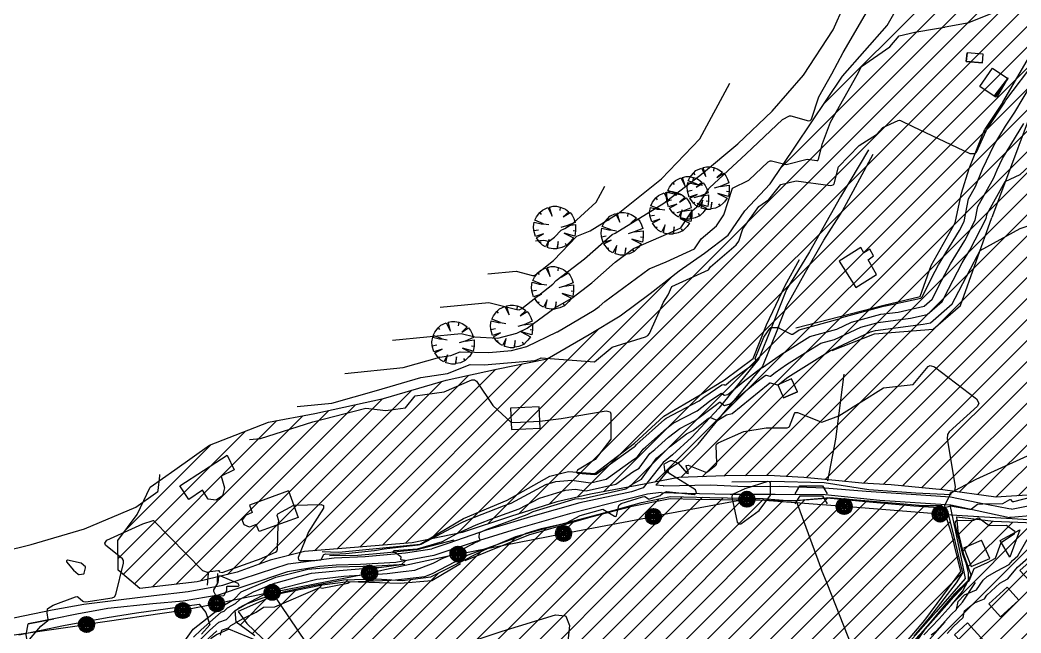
# Model space of a CAD drawing. Extents: x 13365 to 36625, y 86498 to 171760.
# Drawn here: x 15453.5 to 15876.2, y 88304.4 to 88563.1 of the extents above; entities that cross this region are included whole.
import ezdxf

# ---------------------------------------------------------------- set-up
doc = ezdxf.new("R2010")
doc.units = 0
doc.header["$LTSCALE"] = 5
doc.header["$MEASUREMENT"] = 0
for name, pattern in [('A_CONTINUOUS_LINE', [0]), ('CROSSED_LINE', [0]), ('EASEMENT_2', [5.5, 2, -1.5, 2]), ('KERB', [16, 5, -6, 5]), ('STREAM', [0])]:
    doc.linetypes.add(name, pattern=pattern)
doc.layers.get('0').update_dxf_attribs({"linetype": 'A_CONTINUOUS_LINE'})
for name, color, linetype in [('Agricultural', 40, 'Continuous'), ('BOUNDARY', 7, 'A_CONTINUOUS_LINE'), ('CONTOUR', 255, 'Continuous'), ('DRAINAGE', 162, 'A_CONTINUOUS_LINE'), ('EXISTING BUILDING', 21, 'A_CONTINUOUS_LINE'), ('EXISTING ROAD', 25, 'A_CONTINUOUS_LINE'), ('FENCE & GATE', 7, 'FENCELINE2'), ('Heritage', 101, 'Continuous'), ('Institutional', 151, 'Continuous'), ('RELIEF', 255, 'A_CONTINUOUS_LINE'), ('Residential', 51, 'Continuous'), ('STREAM & RIVER FRONT', 161, 'A_CONTINUOUS_LINE'), ('TELECOM', 94, 'A_CONTINUOUS_LINE'), ('TREES & VEGETN', 72, 'A_CONTINUOUS_LINE')]:
    doc.layers.add(name, color=color, linetype=linetype)
doc.linetypes.add('FENCELINE2', pattern='A,0.25,-0.1,[132,ltypeshp.shx,S=0.1,R=0,X=-0.1,Y=0],-0.1,1', length=1.45)

# ---------------------------------------------------------------- blocks, each defined once
blk = doc.blocks.new('S038')
at = {"color": 0}
for p, q in [((-0.5, 0), (0, 0.5)), ((-0.5, 0), (-0.48, 0.13)), ((-0.48, -0.13), (-0.5, 0)), ((0, -0.5), (-0.5, 0)), ((-0.5, 0), (0.5, 0)), ((-0.48, -0.13), (0.13, 0.48)), ((-0.48, 0.13), (-0.43, 0.25)), ((0.13, -0.48), (-0.48, 0.13)), ((-0.48, 0.13), (0.48, 0.13)), ((0.25, 0.43), (-0.43, -0.25)), ((-0.43, 0.25), (-0.35, 0.35)), ((0.43, 0.25), (-0.43, 0.25)), ((-0.43, 0.25), (0.25, -0.43)), ((-0.35, 0.35), (-0.25, 0.43)), ((-0.35, -0.35), (0.35, 0.35)), ((0.35, -0.35), (-0.35, 0.35)), ((-0.35, 0.35), (0.35, 0.35)), ((-0.35, -0.35), (-0.35, 0.35)), ((-0.25, 0.43), (-0.13, 0.48)), ((0.43, -0.25), (-0.25, 0.43)), ((-0.25, 0.43), (-0.25, -0.43)), ((-0.25, -0.43), (0.43, 0.25)), ((-0.13, 0.48), (0, 0.5)), ((-0.13, -0.48), (-0.13, 0.48)), ((-0.13, 0.48), (0.48, -0.13)), ((0.48, 0.13), (-0.13, -0.48)), ((0, 0.5), (0.13, 0.48)), ((0.5, 0), (0, 0.5)), ((0, 0.5), (0, -0.5)), ((0, -0.5), (0.5, 0)), ((0.13, 0.48), (0.25, 0.43)), ((0.13, 0.48), (0.13, -0.48)), ((0.25, 0.43), (0.35, 0.35)), ((0.25, -0.43), (0.25, 0.43)), ((0.35, 0.35), (0.43, 0.25)), ((0.35, 0.35), (0.35, -0.35)), ((0.43, 0.25), (0.48, 0.13)), ((0.48, 0.13), (0.5, 0)), ((0.5, 0), (0.48, -0.13)), ((-0.43, -0.25), (-0.48, -0.13)), ((0.48, -0.13), (-0.48, -0.13)), ((-0.35, -0.35), (-0.43, -0.25)), ((-0.43, -0.25), (0.43, -0.25)), ((-0.25, -0.43), (-0.35, -0.35)), ((0.35, -0.35), (-0.35, -0.35)), ((-0.13, -0.48), (-0.25, -0.43)), ((0, -0.5), (-0.13, -0.48)), ((0.13, -0.48), (0, -0.5)), ((0.25, -0.43), (0.13, -0.48)), ((0.35, -0.35), (0.25, -0.43)), ((0.43, -0.25), (0.35, -0.35)), ((0.48, -0.13), (0.43, -0.25))]:
    blk.add_line(p, q, dxfattribs=at)
blk = doc.blocks.new('001')
at = {"color": 0}
for p, q in [((-0.5, -0.25), (-0.35, 0)), ((-0.35, 0), (0.35, 0)), ((0.35, 0), (0.5, -0.25))]:
    blk.add_line(p, q, dxfattribs=at)
blk = doc.blocks.new('S076')
at = {"color": 0}
for p, q in [((-0.21, 0.45), (-0.12, 0.48)), ((-0.12, 0.48), (-0.04, 0.28)), ((-0.04, 0.28), (-0.07, 0.49)), ((-0.07, 0.49), (0.08, 0.49)), ((0.07, 0.43), (0.08, 0.49)), ((0.08, 0.49), (0.2, 0.47)), ((0.2, 0.47), (0.13, 0.22)), ((-0.45, 0.21), (-0.43, 0.25)), ((-0.43, 0.25), (-0.37, 0.33)), ((-0.37, 0.33), (-0.25, 0.2)), ((-0.35, 0.36), (-0.29, 0.41)), ((-0.25, 0.2), (-0.35, 0.36)), ((-0.29, 0.41), (-0.21, 0.45)), ((-0.04, 0.28), (0, 0.14)), ((0.13, 0.22), (0.24, 0.44)), ((0.24, 0.44), (0.32, 0.38)), ((0.32, 0.38), (0.35, 0.35)), ((0.35, 0.35), (0.42, 0.28)), ((0.42, 0.28), (0.37, 0.25)), ((0.42, 0.28), (0.47, 0.17)), ((-0.5, 0.04), (-0.48, 0.13)), ((-0.5, -0.04), (-0.5, 0.04)), ((-0.48, 0.13), (-0.45, 0.21)), ((-0.48, 0.13), (-0.4, 0.12)), ((0.49, 0.07), (0.33, 0.08)), ((0.33, 0.08), (0.5, 0.05)), ((0.47, 0.17), (0.49, 0.07)), ((0.5, 0.05), (0.5, -0.04)), ((-0.48, -0.12), (-0.5, -0.04)), ((-0.27, -0.06), (-0.48, -0.12)), ((-0.47, -0.16), (-0.27, -0.06)), ((-0.41, -0.29), (-0.47, -0.16)), ((-0.09, -0.26), (-0.07, -0.14)), ((0.47, -0.17), (0.28, -0.13)), ((0.28, -0.13), (0.45, -0.22)), ((0.45, -0.22), (0.41, -0.29)), ((0.48, -0.13), (0.47, -0.17)), ((0.5, -0.04), (0.48, -0.13)), ((-0.35, -0.35), (-0.41, -0.29)), ((-0.35, -0.35), (-0.31, -0.32)), ((-0.25, -0.43), (-0.35, -0.35)), ((-0.17, -0.47), (-0.25, -0.43)), ((-0.09, -0.26), (-0.17, -0.47)), ((-0.13, -0.48), (-0.09, -0.32)), ((-0.09, -0.32), (-0.09, -0.26)), ((0.07, -0.49), (0.05, -0.38)), ((0.21, -0.45), (0.07, -0.49)), ((0.24, -0.43), (0.15, -0.26)), ((0.15, -0.26), (0.21, -0.45)), ((0.35, -0.35), (0.24, -0.43)), ((0.35, -0.35), (0.33, -0.32)), ((0.41, -0.29), (0.35, -0.35)), ((-0.02, -0.5), (-0.13, -0.48)), ((0.07, -0.49), (-0.02, -0.5))]:
    blk.add_line(p, q, dxfattribs=at)

msp = doc.modelspace()

# ---------------------------------------------------------------- hatches: boundary and pattern name
at = {"layer": 'Heritage', "linetype": 'Continuous'}
h = msp.add_hatch(dxfattribs=at)
h.set_pattern_fill('ANSI31', color=256, scale=50, style=0)
h.paths.add_polyline_path([(15548.88, 88316.49), (15555.6, 88319.08), (15565.8, 88322.05), (15577.19, 88324.42), (15590.08, 88326.83), (15603.95, 88327.23), (15615.06, 88326.57), (15626.97, 88328.02), (15636.8, 88333.03), (15649.64, 88339.51), (15662.86, 88345.07), (15675.61, 88348.59), (15692.65, 88353.15), (15704.41, 88356.26), (15715.93, 88359.38), (15728.17, 88362.02), (15744.73, 88361.54), (15767.16, 88361.11), (15779.17, 88360.15), (15795.25, 88361.59), (15816.85, 88359.67), (15834.85, 88358.23), (15842.53, 88358.23), (15845.17, 88355.84), (15847.72, 88345.54), (15849.91, 88336.07), (15851.46, 88329.75), (15848.73, 88325.56), (15843.52, 88318.79), (15837.51, 88310.96), (15830.85, 88303), (15824.65, 88295.81), (15819.81, 88288.13), (15814.34, 88279.75), (15808.59, 88271.43), (15805.04, 88262.96), (15802.67, 88251.45), (15800.66, 88245.17), (15796.1, 88234.68), (15788.25, 88217.52), (15782.78, 88205.14), (15779.31, 88196.72), (15775.75, 88191.71), (15769.74, 88187.01), (15758.31, 88183.67), (15747.77, 88180.2), (15737.74, 88177.76), (15724.98, 88172.22), (15714.33, 88168.26), (15707.61, 88166.1), (15699.69, 88163.94), (15695.13, 88164.42), (15685.77, 88165.38), (15676.41, 88169.21), (15663.93, 88171.61), (15657.21, 88172.57), (15652.89, 88180.24), (15647.61, 88190.79), (15640.62, 88202.83), (15633.9, 88212.9), (15624.06, 88228.73), (15613.02, 88242.39), (15608.17, 88246.76), (15597.61, 88258.03), (15586.57, 88268.82), (15576.01, 88278.89), (15566.83, 88288.55), (15559.63, 88297.42), (15552.67, 88303.17), (15544.81, 88308.89), (15544.37, 88313.87)])
at = {"layer": 'Institutional', "linetype": 'Continuous'}
h = msp.add_hatch(dxfattribs=at)
h.set_pattern_fill('ANSI31', color=256, scale=50, style=0)
h.paths.add_polyline_path([(15780.75, 88086.37), (15774.96, 88087.17), (15771.26, 88088.78), (15767.4, 88091.35), (15764.02, 88094.56), (15762.9, 88097.77), (15763.54, 88103.23), (15764.99, 88110.3), (15766.44, 88116.24), (15767.88, 88122.66), (15769.82, 88130.59), (15771.75, 88138.78), (15773.19, 88145.37), (15775.29, 88155.7), (15776.9, 88163.4), (15779.47, 88169.99), (15782.53, 88176.9), (15785.44, 88181.93), (15789.79, 88191.09), (15793.48, 88200.08), (15798.81, 88210.91), (15802.51, 88218.62), (15805.72, 88225.69), (15808.09, 88236.65), (15809.56, 88245.7), (15811.89, 88254.9), (15813.14, 88262.38), (15816.1, 88269.71), (15818.91, 88278.75), (15825.96, 88290.35), (15835.19, 88303.64), (15841.59, 88310.35), (15846.74, 88315.96), (15851.43, 88321.89), (15855.19, 88328.8), (15852.07, 88337.53), (15849.57, 88347.35), (15849.1, 88353.42), (15864.52, 88351.52), (15881.61, 88350.81), (15892.77, 88354.37), (15901.07, 88358.16), (15912.94, 88362.9), (15926.01, 88368.18), (15939.38, 88376.29), (15956.67, 88384.4), (15982.77, 88399.2), (16000.57, 88410.17), (16010.63, 88416.33), (16023.58, 88419.39), (16039.37, 88420.27), (16051.22, 88419.39), (16054.02, 88411.84), (16043.88, 88395.7), (16034.06, 88364.06), (16022.92, 88339.39), (16014.56, 88318.3), (16001.81, 88296.41), (15991.45, 88277.71), (15980.7, 88262.59), (15967.95, 88248.66), (15952.76, 88229.99), (15941.66, 88218.9), (15931.64, 88208.17), (15920.18, 88195.65), (15909.5, 88184.51), (15900, 88173.84), (15893.67, 88163.56), (15881.4, 88155.26), (15874.65, 88150.82), (15858.82, 88139.75), (15848.93, 88134.22), (15827.16, 88126.31), (15814.89, 88118.01), (15808.14, 88111.2), (15799.03, 88099.74), (15793.1, 88092.22), (15785.97, 88087.87)])
at = {"layer": 'Residential', "linetype": 'Continuous'}
h = msp.add_hatch(dxfattribs=at)
h.set_pattern_fill('ANSI31', color=256, scale=50, style=0)
h.paths.add_polyline_path([(15494.79, 88343.41), (15503.05, 88354.41), (15508.54, 88365.97), (15518.89, 88373.27), (15533.51, 88383.62), (15558.48, 88393.35), (15577.97, 88397), (15607.07, 88403.29), (15633.43, 88411.09), (15654.74, 88415.7), (15676.1, 88420.04), (15693.91, 88430.32), (15706.96, 88438.23), (15719.63, 88447.71), (15731.89, 88457.2), (15742.58, 88464.71), (15752.47, 88472.22), (15759.59, 88482.5), (15770.27, 88493.96), (15781.01, 88509.86), (15800.74, 88539.42), (15819.59, 88560.76), (15833.33, 88584.79), (15840.8, 88609.85), (15845.3, 88632.32), (15851.48, 88654.79), (15854.3, 88685.13), (15858.23, 88705.92), (15868.1, 88730.61), (15884.93, 88750.05), (15909.11, 88767.38), (15929.62, 88784.71), (15946.97, 88802.57), (15959.58, 88816.75), (15976.31, 88831.6), (15988.68, 88843.96), (15999.3, 88855.15), (16010.44, 88865.27), (16025.64, 88888.55), (16038.81, 88906.77), (16059.07, 88923.97), (16078.48, 88949.09), (16109.59, 88960.28), (16133.23, 88970.22), (16158.29, 88983.66), (16181.47, 88991.65), (16209.45, 88998.03), (16237.42, 89001.23), (16258.26, 89000.15), (16285.47, 89001.69), (16309.96, 89002.78), (16328.69, 89000), (16352.28, 89000.7), (16380.04, 89006.24), (16405.71, 89009.71), (16432.07, 89013.17), (16461.22, 89017.33), (16497.3, 89023.57), (16526.44, 89031.89), (16559.74, 89039.51), (16578.48, 89049.91), (16592.35, 89063.77), (16600.68, 89080.41), (16607.78, 89097.88), (16605.7, 89118.67), (16598.76, 89132.53), (16590.44, 89142.24), (16587.66, 89159.57), (16586.97, 89174.81), (16584.89, 89197.69), (16586.97, 89211.55), (16593.21, 89217.79), (16605.01, 89218.48), (16614.72, 89212.24), (16624.43, 89204.62), (16634.15, 89195.61), (16640.39, 89185.9), (16647.33, 89172.04), (16652.88, 89158.87), (16658.43, 89140.16), (16658.43, 89125.6), (16663.29, 89111.05), (16667.45, 89094.41), (16672.91, 89086.02), (16679.34, 89079.24), (16685.41, 89074.24), (16692.2, 89071.03), (16696.49, 89064.25), (16703.28, 89056.04), (16713.28, 89051.4), (16724.35, 89050.33), (16736.14, 89049.26), (16742.57, 89046.41), (16745.78, 89040.7), (16749, 89032.85), (16755.07, 89026.07), (16761.5, 89021.07), (16772.86, 89016.17), (16781.32, 89014.73), (16791.22, 89015.14), (16798.23, 89016.17), (16803.59, 89016.38), (16811.02, 89014.73), (16820.51, 89012.05), (16828.96, 89008.75), (16838.04, 89005.46), (16842.85, 89003.14), (16850.27, 88999.84), (16855.43, 88996.96), (16862.03, 88993.87), (16865.74, 88989.74), (16869.04, 88985.21), (16867.81, 88980.89), (16865.33, 88976.35), (16861.41, 88972.23), (16857.89, 88968.43), (16853.15, 88964.11), (16847.16, 88958.75), (16840.36, 88952.16), (16834.17, 88945.36), (16828.4, 88937.94), (16823.43, 88931.05), (16818.89, 88924.87), (16814.35, 88918.28), (16808.17, 88911.89), (16800.33, 88904.88), (16793.11, 88899.11), (16787.75, 88893.55), (16782.39, 88887.99), (16779.28, 88882.12), (16777.22, 88876.35), (16777.22, 88869.76), (16776.8, 88862.96), (16776.6, 88856.36), (16774.95, 88849.57), (16772.68, 88844), (16769.79, 88839.47), (16766.08, 88836.38), (16761.95, 88834.53), (16757.42, 88833.08), (16749.79, 88833.08), (16738.24, 88832.88), (16728.08, 88831.98), (16721.27, 88831.15), (16714.47, 88830.12), (16708.49, 88828.68), (16702.71, 88826), (16699.62, 88822.5), (16697.76, 88818.17), (16697.97, 88812.61), (16699, 88805.81), (16699.82, 88800.04), (16700.44, 88795.92), (16700, 88789.22), (16697.94, 88783.45), (16695.05, 88777.68), (16692.37, 88770.67), (16688.66, 88764.08), (16684.95, 88758.52), (16679.79, 88754.6), (16674.22, 88749.45), (16668.45, 88743.48), (16662.26, 88737.3), (16653.96, 88731.41), (16649.63, 88727.7), (16640.14, 88721.73), (16632.1, 88715.96), (16620.75, 88707.72), (16611.47, 88700.51), (16599.51, 88692.27), (16589.55, 88686.14), (16580.47, 88678.73), (16571.6, 88671.1), (16563.56, 88663.48), (16555.52, 88657.5), (16544.79, 88650.91), (16530.15, 88642.46), (16514.39, 88633.52), (16499.54, 88625.9), (16487.17, 88620.34), (16477.48, 88616.83), (16464.48, 88609.42), (16448.6, 88600.35), (16437.17, 88594.29), (16421.5, 88586.46), (16411.8, 88580.9), (16397.99, 88572.86), (16386.23, 88566.27), (16371.17, 88554.94), (16361, 88548.89), (16351.51, 88542.09), (16343.88, 88535.5), (16333.78, 88528.28), (16324.29, 88520.46), (16317.69, 88516.54), (16309.03, 88512.83), (16298.72, 88508.51), (16287.9, 88504.05), (16274.15, 88499.34), (16260.78, 88494.83), (16249.67, 88490.13), (16234.99, 88486.18), (16223.31, 88480.91), (16211.26, 88475.64), (16203.73, 88472.07), (16190.55, 88467.74), (16179.34, 88465.04), (16167.85, 88463.91), (16151.28, 88459.58), (16139.23, 88455.07), (16126.05, 88449.99), (16108.72, 88443.97), (16098.5, 88439.02), (16086.83, 88433.75), (16079.86, 88431.31), (16072.33, 88425.47), (16064.98, 88419.08), (16059.15, 88412.87), (16046.86, 88427.97), (16026.65, 88428.3), (16013.4, 88424), (15997.83, 88418.7), (15985.9, 88411.42), (15973.64, 88402.15), (15960.39, 88394.54), (15935.15, 88389.2), (15913.84, 88379.33), (15896.68, 88369.47), (15881.09, 88362.71), (15865.49, 88361.68), (15843.14, 88364.79), (15821.3, 88366.87), (15808.96, 88367.64), (15797.8, 88368.71), (15784.5, 88370), (15769.49, 88370.86), (15751.25, 88370.64), (15731.73, 88370), (15714.09, 88366.67), (15694.41, 88362.99), (15680.14, 88359.75), (15660.69, 88353.49), (15640.15, 88346.79), (15619.17, 88342.48), (15596.47, 88340.53), (15573.72, 88338.78), (15559.14, 88335.05), (15545.23, 88329.97), (15528.27, 88325.9), (15504.18, 88323.19), (15495.03, 88330.84)])
edge = h.paths.add_edge_path(flags=16)
edge.add_arc((15950.24, 88496.61), 15.56, 174.6777, 264.6777, ccw=False)
edge.add_line((15934.75, 88498.05), (15906.02, 88532.68))
edge.add_line((15906.02, 88532.68), (15899.63, 88540.38))
edge.add_line((15899.63, 88540.38), (15893.25, 88548.08))
edge.add_line((15893.25, 88548.08), (15910.18, 88562.12))
edge.add_line((15910.18, 88562.12), (15916.56, 88554.43))
edge.add_line((15916.56, 88554.43), (15962.74, 88592.74))
edge.add_line((15962.74, 88592.74), (16082.04, 88691.7))
edge.add_line((16082.04, 88691.7), (16199.02, 88788.75))
edge.add_line((16199.02, 88788.75), (16197.43, 88790.67))
edge.add_line((16197.43, 88790.67), (16212.05, 88802.8))
edge.add_line((16212.05, 88802.8), (16220.35, 88792.79))
edge.add_line((16220.35, 88792.79), (16248.76, 88758.55))
edge.add_line((16248.76, 88758.55), (16262.81, 88741.61))
edge.add_line((16262.81, 88741.61), (16291.54, 88706.98))
edge.add_line((16291.54, 88706.98), (16300.8, 88695.82))
edge.add_line((16300.8, 88695.82), (16286.18, 88683.69))
edge.add_line((16286.18, 88683.69), (16283.3, 88687.15))
edge.add_line((16283.3, 88687.15), (16260.21, 88668))
edge.add_line((16260.21, 88668), (16244.43, 88654.91))
edge.add_line((16244.43, 88654.91), (16207.37, 88624.16))
edge.add_line((16207.37, 88624.16), (16155.82, 88581.4))
edge.add_line((16155.82, 88581.4), (16117.83, 88549.88))
edge.add_line((16117.83, 88549.88), (16110.13, 88543.5))
edge.add_line((16110.13, 88543.5), (16047.02, 88491.14))
edge.add_line((16047.02, 88491.14), (16000.84, 88452.83))
edge.add_line((16000.84, 88452.83), (16013.34, 88437.77))
edge.add_line((16013.34, 88437.77), (15992.73, 88428.16))
edge.add_line((15992.73, 88428.16), (15983.91, 88438.79))
edge.add_line((15983.91, 88438.79), (15977.52, 88446.48))
edge.add_line((15977.52, 88446.48), (15948.79, 88481.12))

# ---------------------------------------------------------------- linework, layer by layer
at = {"layer": 'Agricultural', "linetype": 'Continuous'}
msp.add_lwpolyline([(15453.03, 88303.61), (15471.93, 88307.49), (15490.31, 88310.85), (15502.73, 88312.92), (15529.14, 88316.54), (15531.94, 88312.97), (15533.69, 88307.85), (15530.17, 88303.84)], dxfattribs=at)
at = {"layer": 'BOUNDARY', "color": 7, "linetype": 'CROSSED_LINE'}
msp.add_line((15852.01, 88340.31), (15859.51, 88343.53), dxfattribs=at)
at = {"layer": 'BOUNDARY', "color": 12, "linetype": 'CROSSED_LINE'}
msp.add_line((15592.13, 88325.99), (15581.07, 88324.59), dxfattribs=at)
at = {"layer": 'BOUNDARY', "color": 9, "linetype": 'A_CONTINUOUS_LINE'}
msp.add_line((15467.79, 88310.34), (15457.01, 88308.18), dxfattribs=at)
at = {"layer": 'BOUNDARY', "color": 7, "linetype": 'CROSSED_LINE'}
msp.add_lwpolyline([(15852.01, 88340.31), (15855.08, 88332.36), (15862.94, 88335.86), (15859.51, 88343.53)], dxfattribs=at)
at = {"layer": 'CONTOUR', "linetype": 'A_CONTINUOUS_LINE'}
for points in [[(15630.96, 88441.92), (15651.45, 88443.93), (15663.25, 88440.84), (15664.22, 88440.82), (15665.43, 88441.37), (15678.5, 88451.58), (15679.95, 88453.11), (15691.94, 88462.25), (15703.53, 88472.63), (15704.85, 88473.18), (15725.3, 88485.77), (15741.2, 88498.02), (15756.59, 88510.84), (15771.09, 88524.63), (15784.34, 88539.79), (15796.92, 88558.97), (15806.11, 88579.99)], [(15865.26, 88530.63), (15866.2, 88530.81), (15870.54, 88538.42), (15870.68, 88538.58), (15870.68, 88538.61), (15870.66, 88538.61), (15870.51, 88538.49), (15870.48, 88538.44), (15865.08, 88531.56), (15865.26, 88530.63)], [(15651.09, 88455.9), (15663.05, 88457.07), (15669.94, 88455.27), (15670.5, 88455.26), (15671.2, 88455.58), (15678.83, 88461.54), (15688.67, 88471.86), (15694.21, 88474.14), (15706.14, 88481.49), (15724.4, 88496.12), (15740.59, 88513.01), (15753.3, 88536.46)], [(15473.11, 88334.88), (15473.13, 88334.44), (15476.14, 88330.87), (15478.12, 88329.17), (15478.3, 88329.08), (15478.47, 88329.07), (15480.42, 88329.36), (15480.58, 88329.43), (15480.69, 88329.61), (15481.24, 88331.88), (15481.24, 88332.09), (15481.14, 88332.25), (15479.35, 88333.86), (15473.61, 88335.11), (15473.11, 88334.88)], [(15537.41, 88319.94), (15537.56, 88320), (15539.44, 88320.12), (15539.59, 88320.17), (15539.72, 88320.31), (15540.87, 88322.33), (15540.8, 88323.87), (15540.84, 88323.99), (15541.21, 88324.17), (15545.72, 88324.15), (15546.07, 88324.47), (15545.68, 88325.23), (15538.29, 88328.41), (15537.53, 88328.4), (15537.4, 88328.21), (15537.01, 88325.59), (15536.92, 88325.36), (15535.23, 88322.51), (15535.17, 88322.25), (15535.24, 88321.98), (15536.7, 88319.13), (15536.97, 88318.98), (15537.05, 88319.03), (15537.36, 88319.88), (15537.41, 88319.94)]]:
    msp.add_lwpolyline(points, dxfattribs=at)
at = {"layer": 'CONTOUR', "color": 33, "linetype": 'A_CONTINUOUS_LINE'}
for points in [[(15590.7, 88413.96), (15615.27, 88416.37), (15630.78, 88420.84), (15635.43, 88421.51), (15639.39, 88423.08), (15651.42, 88422.75), (15660.99, 88423.59), (15667.53, 88425.25), (15680.29, 88431.44), (15680.43, 88431.55), (15695.94, 88440.56), (15698.04, 88442.16), (15700.44, 88444.31), (15719.14, 88458.01), (15726.29, 88461.09), (15738.38, 88466.5), (15741.17, 88470.68), (15747.67, 88476.28), (15750.68, 88480.81), (15754.32, 88492.14), (15761.23, 88495.55), (15769.45, 88503.27), (15770.25, 88503.7), (15770.77, 88503.71), (15777.05, 88502.13), (15785.86, 88504.36), (15790, 88503.78), (15790.33, 88503.86), (15790.67, 88504.32), (15792.39, 88511.01), (15795.73, 88519.93), (15806.95, 88539.92), (15808.82, 88543.42), (15820.83, 88551.85), (15824.67, 88556.46), (15831.41, 88558.04), (15840.46, 88559.46), (15843.98, 88560.04), (15844.16, 88560.17), (15854.27, 88562.13), (15854.46, 88562.16), (15874.51, 88570.23)], [(15610.83, 88427.94), (15639.85, 88430.78), (15645.51, 88429.41), (15655.23, 88428.83), (15663.31, 88430.88), (15667.62, 88432.97), (15679.36, 88441.57), (15686.46, 88445.69), (15694.99, 88452.2), (15704.75, 88460.95), (15712.57, 88466.68), (15727.48, 88473.1), (15732.52, 88475.35), (15737.29, 88482.5), (15739.36, 88484.29), (15744.36, 88491.79), (15744.48, 88492.16), (15744.7, 88492.27), (15760.12, 88506.62), (15775.42, 88521.11), (15778.38, 88522.7), (15779.04, 88522.71), (15786.44, 88520.59), (15787.12, 88520.68), (15787.66, 88521.3), (15790.85, 88530.64), (15796.34, 88540.43), (15801.12, 88549.38), (15811.38, 88566.97)], [(15550.44, 88386), (15555.13, 88386.46), (15577.17, 88393.44), (15599.54, 88399.25), (15608.02, 88398.34), (15612.08, 88398.84), (15616.25, 88399.35), (15620.41, 88404.45), (15632.66, 88406.22), (15644.34, 88411.22), (15645.38, 88411.27), (15646.21, 88410.69), (15653.2, 88400.45), (15660.86, 88393.24), (15664.84, 88393.42), (15673.05, 88393.77), (15682.05, 88394.91), (15701.07, 88398.14), (15702.64, 88397.68), (15703.04, 88396.86), (15702.98, 88386.13), (15696.32, 88377.61), (15688.85, 88373.04), (15688.56, 88372.27), (15689.05, 88371.82), (15696.1, 88371.23), (15696.77, 88371.38), (15712.88, 88382.99), (15713.22, 88383.18), (15713.76, 88383.92), (15714.01, 88384.13), (15725.64, 88394.47), (15726.41, 88395.07), (15740.22, 88402.31), (15742.26, 88403.86), (15749.91, 88409.11), (15750.64, 88409.3), (15750.67, 88409.29), (15750.95, 88409.05), (15750.98, 88409.03), (15751.02, 88409.03), (15751.49, 88409.15), (15753.65, 88410.94), (15756.46, 88413.01), (15763.95, 88418.33), (15764.38, 88418.95), (15764.37, 88419.05), (15763.89, 88420.19), (15767.52, 88429.26), (15770.11, 88432.95), (15770.38, 88433.18), (15770.61, 88433.25), (15773.32, 88433.29), (15773.55, 88433.36), (15773.57, 88433.38), (15773.7, 88433.66), (15773.73, 88433.67), (15773.75, 88433.65), (15773.73, 88433.37), (15773.73, 88433.35), (15774.09, 88433.02), (15779.07, 88430.56), (15779.54, 88430.46), (15779.79, 88430.53), (15782.53, 88432.3), (15799.42, 88437), (15800.57, 88437.54), (15818.06, 88442.31), (15818.95, 88442.42), (15833.87, 88445.73), (15834.38, 88446.19), (15839.93, 88457.08), (15841.32, 88459.73), (15850.17, 88474.21), (15852.11, 88478.01), (15853.99, 88487.58), (15856.92, 88492.79), (15859.9, 88500.13), (15864.88, 88510.44), (15869.64, 88518.28), (15873.5, 88524.14), (15880.57, 88535.97)], [(15456.68, 88300.64), (15462.36, 88307.19), (15465.26, 88309.62), (15465.44, 88309.87), (15465.46, 88310.09), (15464.98, 88312.84), (15465.14, 88314.38), (15465.18, 88314.5), (15465.32, 88314.65), (15467.5, 88316.07), (15476.92, 88319.67), (15477.73, 88319.73), (15477.95, 88319.63), (15480.07, 88317.72), (15480.29, 88317.6), (15481.27, 88317.55), (15492.49, 88319.22), (15493.39, 88319.66), (15494, 88320.67), (15497.2, 88333.76), (15497.17, 88334.93), (15496.75, 88335.62), (15489.58, 88341.48), (15489.29, 88342.31), (15490.15, 88343.5), (15505.45, 88350.38), (15509.71, 88351.91), (15509.89, 88351.87), (15530.54, 88330.72), (15532.97, 88329.95), (15532.98, 88329.96), (15533.08, 88330.16), (15533.1, 88330.18), (15533.1, 88330.18), (15533.17, 88330.16), (15533.75, 88330.34), (15537.41, 88330.76), (15537.71, 88330.63), (15537.71, 88330.59), (15537.57, 88330.25), (15537.58, 88330.21), (15538.93, 88329.88), (15553.39, 88335.12), (15554.59, 88335.56), (15561.47, 88338.51), (15561.93, 88338.9), (15562.2, 88339.69), (15562.54, 88350.05), (15562.78, 88351.75), (15562.05, 88353.92), (15562.05, 88354.11), (15562.45, 88354.59), (15569.09, 88358.31), (15580.74, 88358.64), (15581.63, 88358.11), (15581.63, 88357.05), (15575.31, 88347.04), (15571.03, 88336.19), (15571.16, 88335.19), (15571.64, 88334.92), (15578, 88334.9), (15580.37, 88335.2), (15580.55, 88335.27), (15580.67, 88335.41), (15581.8, 88337.52), (15582.72, 88337.84), (15586.02, 88337.69), (15591.1, 88337.94), (15603.18, 88339.23), (15607.25, 88339.82), (15621.64, 88341.6), (15622.38, 88341.71), (15622.97, 88341.87), (15640.08, 88351.06), (15642.14, 88352), (15657.63, 88358.02), (15660.88, 88359.21), (15675.57, 88367.03), (15679.75, 88368.3), (15686.49, 88368.88), (15694.34, 88367.8), (15700.96, 88369.31), (15712.55, 88377.65), (15714.12, 88378.55), (15716.61, 88382.02), (15717.81, 88383), (15726.51, 88390.74), (15729.27, 88392.86), (15739.38, 88398.16), (15744.62, 88402.15), (15749.39, 88405.42), (15749.85, 88405.55), (15749.94, 88405.51), (15750.79, 88404.77), (15750.88, 88404.73), (15751, 88404.73), (15752.4, 88405.09), (15758.89, 88410.44), (15766.27, 88416.1), (15766.94, 88416.4), (15766.95, 88416.4), (15767, 88416.38), (15767.01, 88416.38), (15767.02, 88416.39), (15767.09, 88416.45), (15775.49, 88422.33), (15776.46, 88422.93), (15787.06, 88429.47), (15798.45, 88432.63), (15804.59, 88435.53), (15816.94, 88438.9), (15824.26, 88439.83), (15835.24, 88442.27), (15838.62, 88445.25), (15842.72, 88453.3), (15846.34, 88460.17), (15852.39, 88470.08), (15856.77, 88478.68), (15857.9, 88484.43), (15864.69, 88496.49), (15866.06, 88499.86), (15868.34, 88504.59), (15877.32, 88519.37)], [(15526.81, 88302.53), (15530.01, 88305.75), (15538.5, 88313.12), (15539.71, 88313.56), (15541.15, 88315.04), (15544.51, 88316.84), (15546.5, 88318.7), (15552.16, 88321.68), (15560.95, 88325.45), (15561.63, 88325.59), (15571.31, 88328.22), (15576.62, 88329.56), (15585.6, 88330.42), (15588.26, 88330.77), (15593.36, 88331.1), (15603.31, 88331.96), (15605, 88332.06), (15614.55, 88333.29), (15614.85, 88333.59), (15616.16, 88334.69), (15616.21, 88334.84), (15616.1, 88334.96), (15614.48, 88335.3), (15614.36, 88335.38), (15614.34, 88335.45), (15614.45, 88336.24), (15614.43, 88336.31), (15614.3, 88336.49), (15612.03, 88338.21), (15610.89, 88338.37), (15610.82, 88338.47), (15611.49, 88339.21), (15621.37, 88339.94), (15631.89, 88342.96), (15637.89, 88346.18), (15646.11, 88349.95), (15654.17, 88353.08), (15664.29, 88356.78), (15672.85, 88361.33), (15683.82, 88364.67), (15687.87, 88365.02), (15692.58, 88364.37), (15705.15, 88367.23), (15712.21, 88372.32), (15715.02, 88373.92), (15719.46, 88380.11), (15721.6, 88381.86), (15727.37, 88387), (15732.14, 88390.65), (15738.54, 88394.01), (15746.98, 88400.44), (15748.88, 88401.74), (15749.06, 88401.79), (15749.22, 88401.73), (15750.64, 88400.5), (15750.78, 88400.43), (15750.97, 88400.43), (15753.32, 88401.03), (15764.12, 88409.94), (15768.1, 88412.99), (15768.46, 88413.15), (15768.6, 88413.15), (15770.13, 88412.71), (15770.27, 88412.71), (15770.45, 88412.79), (15772.39, 88414.37), (15777.15, 88417.7), (15786.12, 88423.26), (15791.59, 88426.63), (15797.47, 88428.27), (15808.61, 88433.52), (15815.83, 88435.49), (15829.56, 88437.24), (15836.61, 88438.81), (15842.86, 88444.31), (15845.51, 88449.52), (15851.35, 88460.62), (15854.62, 88465.96), (15861.44, 88479.34), (15861.82, 88481.28), (15869.55, 88495.01), (15875.79, 88497.87), (15899.19, 88519.41)], [(15526.92, 88298.8), (15533.54, 88305.46), (15537.54, 88308.93), (15540.66, 88310.07), (15544.37, 88313.87), (15545.35, 88314.39), (15545.93, 88314.93), (15558.49, 88321.55), (15560.21, 88322.29), (15561.77, 88322.62), (15565.62, 88323.66), (15578.9, 88327.02), (15583.28, 88327.44), (15590.21, 88328.36), (15599.32, 88328.94), (15602.81, 88329.09), (15608.56, 88329.43), (15615.33, 88330.3), (15620.19, 88330.85), (15627.97, 88333.84), (15632.03, 88335.92), (15635.99, 88337.55), (15644.44, 88341.91), (15645.53, 88342.52), (15646.54, 88342.89), (15647.73, 88343.37), (15647.8, 88343.45), (15647.81, 88343.54), (15647.41, 88344.6), (15647.53, 88346.6), (15647.58, 88346.75), (15647.62, 88346.79), (15648.29, 88347.08), (15650.08, 88347.9), (15650.71, 88348.14), (15667.71, 88354.35), (15670.14, 88355.64), (15687.89, 88361.05), (15689.24, 88361.16), (15690.81, 88360.94), (15709.34, 88365.16), (15711.87, 88366.99), (15715.92, 88369.29), (15722.32, 88378.2), (15725.39, 88380.72), (15728.24, 88383.26), (15735, 88388.45), (15737.7, 88389.86), (15744.27, 88395.08), (15744.89, 88395.33), (15745.06, 88395.31), (15746.98, 88394.44), (15748.11, 88394.15), (15751.81, 88396.4), (15754.24, 88396.98), (15769.36, 88409.45), (15769.92, 88409.88), (15769.98, 88409.9), (15770.24, 88409.9), (15773.41, 88409.06), (15773.52, 88409), (15773.53, 88409), (15773.53, 88409), (15773.56, 88409.04), (15773.6, 88409.09), (15777.69, 88412.29), (15778.8, 88413.07), (15795.78, 88423.58), (15796.12, 88423.8), (15796.5, 88423.9), (15812.63, 88431.51), (15814.71, 88432.08), (15834.87, 88434.66), (15837.98, 88435.34), (15847.1, 88443.37), (15848.31, 88445.73), (15856.37, 88461.06), (15856.84, 88461.83), (15858.9, 88465.88), (15875.77, 88475.05), (15893.97, 88481.17)], [(15435.28, 88336.08), (15458.18, 88341.64), (15480.71, 88348.32), (15502.44, 88357.42), (15511.7, 88364.02), (15511.91, 88364.52), (15512.62, 88370.65), (15512.54, 88371.19)], [(15838.3, 88303.59), (15840.37, 88305.1), (15846.81, 88312.26), (15848.96, 88314.25), (15849.69, 88317.58), (15852.31, 88320.4), (15857.42, 88322.54), (15860.18, 88326.72), (15861.85, 88328.23), (15866.16, 88330.56), (15871.23, 88333.31), (15872.56, 88334.93), (15874.82, 88336.95), (15878.83, 88343.86)], [(15845, 88304.19), (15847.61, 88307.09), (15851.72, 88310.87), (15852.34, 88313.74), (15856.55, 88317.07), (15860.7, 88318.8), (15861.7, 88320.32), (15867.26, 88325.33), (15868.82, 88326.17), (15870.67, 88327.17), (15874.71, 88332.09), (15881.59, 88338.25)], [(15634.91, 88297.69), (15657.15, 88305.15), (15679.57, 88312.06), (15683.75, 88311.66), (15683.99, 88311.41), (15685.54, 88307.57), (15683.51, 88288.81)]]:
    msp.add_lwpolyline(points, dxfattribs=at)
at = {"layer": 'CONTOUR', "color": 252, "linetype": 'A_CONTINUOUS_LINE'}
for points in [[(15570.57, 88399.98), (15585.2, 88401.41), (15604.01, 88406.72), (15622.76, 88412.24), (15634.04, 88413.86), (15643.62, 88417.67), (15649.46, 88417.51), (15670.86, 88419.39), (15671.75, 88419.61), (15673.51, 88420.47), (15696.11, 88418.76), (15703.57, 88425.05), (15717.56, 88429.32), (15718.56, 88429.89), (15719.25, 88430.81), (15725.18, 88444.03), (15727.26, 88447.17), (15728.68, 88450.68), (15744.24, 88457.65), (15745.05, 88458.86), (15755.97, 88468.27), (15757, 88469.82), (15758.67, 88474.99), (15765.5, 88484.35), (15769.71, 88487.31), (15774.79, 88493.61), (15781.2, 88495.23), (15795.7, 88493.2), (15796.87, 88493.49), (15797.23, 88493.98), (15799.09, 88501.18), (15807.8, 88510.16), (15815.16, 88514.79), (15817.77, 88517.8), (15824.28, 88520.74), (15824.83, 88520.84), (15825.28, 88520.73), (15830.45, 88518.09), (15854.57, 88506.8), (15856.8, 88506.74), (15857.41, 88507.3), (15861.41, 88516.29), (15861.95, 88517.18), (15869.07, 88527.98), (15869.81, 88529.23), (15882.54, 88546.21)], [(15671.22, 88469.88), (15674.65, 88470.21), (15676.62, 88469.7), (15676.78, 88469.7), (15676.98, 88469.79), (15679.17, 88471.49), (15681.98, 88474.45), (15683.57, 88475.1), (15686.98, 88477.21), (15696.85, 88486.23), (15700.48, 88492.94)], [(15538.24, 88303.45), (15538.47, 88304.55), (15538.77, 88305.48), (15538.81, 88305.55), (15538.99, 88305.67), (15541.61, 88306.57), (15542.57, 88307.55), (15547.77, 88310.53), (15553.23, 88313.21), (15556.34, 88315.28), (15561.12, 88315.42), (15580.16, 88323.55), (15581.14, 88323.24), (15591.99, 88325.42), (15592.82, 88325.97), (15610.04, 88326.67), (15612.11, 88326.79), (15614.55, 88327.1), (15624.47, 88328.24), (15627.68, 88329.47), (15637.12, 88334.33), (15639.14, 88335.16), (15640.23, 88335.9), (15642.7, 88337.28), (15664.37, 88345.14), (15667.31, 88346.44), (15673.75, 88348.53), (15684.33, 88350.8), (15690.07, 88353.92), (15699.68, 88356.67), (15704.54, 88353.62), (15705.04, 88353.58), (15705.32, 88353.88), (15706.4, 88358.19), (15706.59, 88358.52), (15707.29, 88358.96), (15716.36, 88361.9), (15717.18, 88361.98), (15717.33, 88361.94), (15718.92, 88360.94), (15719.08, 88360.89), (15719.45, 88360.93), (15723.88, 88362.46), (15724.82, 88363.27), (15726.53, 88364.04), (15738.24, 88362.88), (15739.18, 88363.52), (15738.8, 88364.79), (15727.89, 88371.53), (15727.22, 88372.43), (15727.22, 88372.46), (15727.33, 88372.81), (15727.32, 88372.85), (15727.18, 88372.83), (15726.3, 88371.82), (15726.17, 88371.79), (15725.96, 88372.05), (15725.56, 88375.45), (15725.61, 88375.75), (15725.78, 88375.92), (15728.25, 88377.16), (15728.48, 88377.22), (15728.71, 88377.18), (15731.39, 88375.99), (15735.09, 88371.83), (15735.62, 88371.75), (15735.75, 88372.03), (15734.77, 88374.81), (15734.86, 88375.09), (15735.59, 88375.24), (15742.72, 88372.34), (15743.39, 88372.29), (15743.75, 88372.44), (15747.32, 88375.15), (15747.57, 88375.45), (15747.72, 88376.07), (15747.44, 88383.44), (15747.62, 88384.06), (15748.34, 88384.69), (15759.2, 88389.45), (15768.64, 88390.9), (15777.41, 88390.95), (15778.08, 88391.17), (15778.41, 88391.56), (15780.47, 88397.07), (15780.85, 88397.44), (15781.78, 88397.47), (15792.14, 88393.4), (15799.27, 88396.02), (15818.13, 88407.84), (15830.58, 88409.3), (15837.04, 88416.9), (15837.78, 88417.27), (15839.71, 88416.71), (15857.36, 88403.23), (15858.32, 88401.43), (15857.81, 88400.04), (15845.88, 88389.26), (15845.16, 88388.08), (15844.97, 88386.33), (15848.31, 88366.17), (15848.06, 88364.4), (15847.96, 88364.28), (15846.38, 88363.16), (15846.19, 88363.01), (15843.93, 88358.06), (15843.97, 88357.47), (15843.99, 88357.43), (15844.19, 88357.39), (15846.4, 88358.04), (15854.44, 88356.57), (15855.09, 88356.59), (15855.32, 88356.7), (15857.85, 88358.7), (15860.04, 88358.83), (15868.52, 88359.06), (15871.39, 88360.64), (15871.66, 88360.68), (15871.74, 88360.64), (15872.41, 88359.9), (15872.49, 88359.86), (15873.11, 88359.85), (15880.68, 88361.79)], [(15759.61, 88365.21), (15754.57, 88363.02), (15754.25, 88362.7), (15754.13, 88361.74), (15756.31, 88351.12), (15756.98, 88350.33), (15757.82, 88350.42), (15765.66, 88356.1), (15770.37, 88362.56), (15770.4, 88367.72), (15770.19, 88368.11), (15769.33, 88368.27), (15759.61, 88365.21)], [(15862.67, 88349.52), (15858.54, 88352.7), (15858.14, 88352.85), (15857.98, 88352.82), (15856.16, 88351.81), (15848.95, 88351.63), (15848.41, 88351.34), (15848.18, 88350.25), (15851.52, 88337.68), (15852.81, 88333.91), (15853.84, 88329.79), (15853.82, 88326.55), (15848.06, 88320.92), (15844.53, 88316.79), (15835.94, 88306.49), (15835.31, 88305.75), (15829.69, 88299.58)], [(15830.74, 88298.78), (15835.67, 88305.98), (15835.69, 88305.99), (15835.73, 88306.02), (15846.01, 88317.44), (15846.21, 88317.62), (15846.28, 88317.92), (15853.96, 88326.2), (15854.14, 88326.28), (15854.36, 88326.61), (15856.35, 88331.54), (15862.03, 88334.15), (15863.5, 88334.95), (15865.43, 88335.99), (15867.85, 88342.6), (15873.47, 88346.38), (15873.74, 88346.9), (15873.57, 88347.25), (15869.99, 88349.78), (15862.67, 88349.52)]]:
    msp.add_lwpolyline(points, dxfattribs=at)
at = {"layer": 'EXISTING BUILDING', "linetype": 'A_CONTINUOUS_LINE'}
for p, q in [((15864.08, 88542.83), (15870.55, 88538.46)), ((15781.76, 88406.18), (15775.96, 88403.58)), ((15673.18, 88390.83), (15672.77, 88399.87)), ((15867.52, 88311.17), (15875.29, 88318.17))]:
    msp.add_line(p, q, dxfattribs=at)
at = {"layer": 'EXISTING BUILDING', "linetype": 'KERB'}
msp.add_line((15875.61, 88347.95), (15871.51, 88336.31), dxfattribs=at)
at = {"layer": 'EXISTING BUILDING', "linetype": 'A_CONTINUOUS_LINE'}
for points in [[(15859.92, 88544.98), (15853.06, 88545.6), (15853.39, 88549.25)], [(15859.92, 88544.98), (15860.2, 88548.63), (15853.39, 88549.25), (15853.06, 88545.6), (15859.92, 88544.98)], [(15859.92, 88544.98), (15860.2, 88548.63), (15853.39, 88549.25)], [(15870.55, 88538.46), (15865.26, 88530.63), (15858.79, 88534.99), (15864.08, 88542.83), (15870.55, 88538.46)], [(15812.28, 88466.35), (15809.83, 88464.88), (15808.52, 88467.04), (15799.37, 88461.3)], [(15806.45, 88450.16), (15815.2, 88455.66), (15811.65, 88461.87), (15813.94, 88463.57), (15812.28, 88466.35), (15809.83, 88464.88), (15808.52, 88467.04), (15799.37, 88461.3), (15806.45, 88450.16)], [(15799.37, 88461.3), (15806.45, 88450.16), (15815.2, 88455.66), (15811.65, 88461.87), (15813.94, 88463.57), (15812.28, 88466.35)], [(15672.77, 88399.87), (15660.58, 88399.32), (15660.99, 88390.28), (15673.18, 88390.83)], [(15521.05, 88366.41), (15540.94, 88379.4), (15543.98, 88373.27)], [(15543.98, 88373.27), (15538.47, 88370.54), (15539.85, 88365.6), (15539.09, 88362.31), (15536.34, 88360.37), (15533.03, 88360.9), (15530.54, 88364.67), (15524.78, 88360.67), (15521.05, 88366.41)], [(15566.84, 88364.3), (15571.03, 88353.15), (15554.58, 88347.13), (15553.21, 88350.11), (15550.38, 88349.06), (15548.23, 88349.96), (15547.39, 88352.07)], [(15566.84, 88364.3), (15550.48, 88358.31), (15551.61, 88355.22)], [(15551.61, 88355.22), (15548.73, 88353.97), (15547.39, 88352.07)], [(15884.77, 88338.86), (15875.72, 88330.76), (15881.88, 88324.11)], [(15875.29, 88318.17), (15870.34, 88323.67), (15862.57, 88316.67), (15867.52, 88311.17)], [(15860.63, 88300.93), (15855.2, 88295.92), (15848.15, 88303.57), (15853.59, 88308.58), (15860.63, 88300.93)]]:
    msp.add_lwpolyline(points, dxfattribs=at)
at = {"layer": 'EXISTING BUILDING', "linetype": 'KERB'}
for points in [[(15781.76, 88406.18), (15779.31, 88411.65), (15773.51, 88409.05), (15775.96, 88403.58), (15781.76, 88406.18)], [(15871.51, 88336.31), (15867.41, 88343.37), (15875.61, 88347.95)]]:
    msp.add_lwpolyline(points, dxfattribs=at)
at = {"layer": 'EXISTING ROAD', "linetype": 'A_CONTINUOUS_LINE'}
for p, q in [((15811.71, 88508.33), (15800, 88488.52)), ((15770.64, 88432.99), (15765.41, 88420.15)), ((15773.6, 88433.35), (15766.88, 88416.53)), ((15729.09, 88379.61), (15725.14, 88376.31)), ((15725.14, 88376.31), (15716.64, 88365.59)), ((15732.71, 88376.85), (15727.52, 88373.44)), ((15727.52, 88373.44), (15722.01, 88366.7)), ((15716.64, 88365.59), (15711.68, 88364)), ((15725.18, 88366.54), (15722.01, 88366.7)), ((15725.43, 88366.36), (15725.18, 88366.54)), ((15711.68, 88364), (15689.93, 88359.23)), ((15689.93, 88359.23), (15669.06, 88353.38)), ((15703.3, 88359.15), (15685.49, 88354.67)), ((15872.15, 88356.61), (15871.03, 88356.78)), ((15669.06, 88353.38), (15650.41, 88347.72)), ((15685.49, 88354.67), (15664.81, 88348.75)), ((15871.97, 88353.11), (15871.34, 88353.15)), ((15664.81, 88348.75), (15645.67, 88342.78)), ((15645.67, 88342.78), (15628.19, 88337.13)), ((15628.19, 88337.13), (15612.21, 88334.08)), ((15612.21, 88334.08), (15597.28, 88333.23)), ((15447.45, 88310.03), (15467.11, 88314.09)), ((15457.01, 88308.18), (15467.79, 88310.34))]:
    msp.add_line(p, q, dxfattribs=at)
at = {"layer": 'EXISTING ROAD', "linetype": 'KERB'}
for p, q in [((15532.66, 88324.51), (15533.1, 88329.46)), ((15536.9, 88325.64), (15537.07, 88329.45))]:
    msp.add_line(p, q, dxfattribs=at)
at = {"layer": 'EXISTING ROAD', "linetype": 'A_CONTINUOUS_LINE'}
for points in [[(15773.6, 88433.35), (15777.11, 88442.29), (15785.23, 88456.62), (15792.9, 88470.16), (15800.71, 88482.27), (15813.75, 88506.47)], [(15800, 88488.52), (15786.92, 88465.23), (15777.1, 88449.35), (15770.64, 88432.99)], [(15765.41, 88420.15), (15748.54, 88399.31), (15737.08, 88386.84), (15729.09, 88379.61)], [(15732.71, 88376.85), (15739.82, 88384.12), (15750.71, 88397.31), (15766.88, 88416.53)], [(15941.83, 88385.38), (15924.2, 88377.01), (15914.98, 88372.66), (15897.43, 88362.07), (15881.49, 88353.97), (15871.97, 88353.11)], [(15872.15, 88356.61), (15882.04, 88358.57), (15898.66, 88366.97), (15915.02, 88376.49), (15931.45, 88384.82)], [(15871.03, 88356.78), (15857.89, 88359.23), (15846.39, 88361.69), (15827.71, 88362.93), (15810.81, 88364.12), (15793.35, 88365.49), (15774.24, 88366.18), (15759.45, 88366.03), (15745.06, 88366.72), (15725.43, 88366.36)], [(15724.28, 88363.67), (15718.54, 88363), (15703.3, 88359.15)], [(15724.28, 88363.67), (15740.49, 88363.25), (15753.37, 88362.97), (15772.32, 88362.92), (15793.43, 88362.76), (15816.62, 88360.4), (15846.61, 88358.48), (15857.68, 88356.02), (15871.34, 88353.15)], [(15650.41, 88347.72), (15634.64, 88342.29), (15627.36, 88339.94)], [(15467.11, 88314.09), (15480.45, 88316.55), (15480.46, 88316.59), (15495.05, 88318.39), (15510.07, 88320.17), (15524.59, 88321.91), (15539.23, 88324.57), (15554.59, 88329.58), (15566.7, 88333.58), (15586.13, 88336.06), (15599.27, 88336.66), (15616.29, 88338.17), (15627.36, 88339.94)], [(15597.28, 88333.23), (15586.99, 88332.93), (15580.11, 88332.42), (15566.43, 88330.18), (15549.29, 88324.43), (15537.23, 88320.39), (15522.36, 88317.77), (15509.55, 88316.67), (15490.62, 88314.66), (15477.56, 88312.35), (15467.79, 88310.34)], [(15488.63, 88256.09), (15482.41, 88254.22), (15477.49, 88254.25), (15473.55, 88255.63), (15467.75, 88260.43), (15463.37, 88269.73), (15460.63, 88280.93), (15457.98, 88293.02), (15456.17, 88303.59), (15457.01, 88308.18)], [(15553.88, 88300.97), (15541.76, 88306.03), (15536.73, 88303.77), (15534.42, 88302.14), (15528.59, 88295.79), (15528.31, 88295.54), (15521.93, 88287.05), (15519.75, 88284.39), (15518.04, 88282.14), (15508.96, 88270.76), (15503.29, 88264.79), (15500.17, 88262.38)]]:
    msp.add_lwpolyline(points, dxfattribs=at)
at = {"layer": 'EXISTING ROAD', "linetype": 'EASEMENT_2'}
msp.add_lwpolyline([(15803.38, 88231.76), (15808.32, 88250.12), (15809.35, 88263.11), (15815.59, 88271.38), (15823.92, 88285.52), (15837.52, 88301.63), (15851.45, 88317.41), (15859.52, 88329.48)], dxfattribs=at)
at = {"layer": 'FENCE & GATE', "linetype": 'FENCELINE2'}
for p, q in [((15780.38, 88360.09), (15738.86, 88360.75)), ((15781.19, 88360.18), (15791.91, 88331.07)), ((15558.81, 88299.19), (15549.31, 88308.43))]:
    msp.add_line(p, q, dxfattribs=at)
for points in [[(15794.6, 88368.52), (15798.03, 88386.14), (15801.45, 88413.55)], [(15754.1, 88368.14), (15770.66, 88368.47), (15793.11, 88367.89), (15811.87, 88364.9), (15831.82, 88363.49), (15846.75, 88362.81)], [(15738.86, 88360.75), (15727.98, 88360.99), (15711.35, 88357.62), (15694.57, 88353.19), (15668.2, 88345.63), (15641.34, 88334.77)], [(15795.68, 88361.29), (15781.19, 88360.18), (15780.38, 88360.09)], [(15795.68, 88361.29), (15813.71, 88359.59), (15830.91, 88358.08), (15843.31, 88357.15), (15846.64, 88346.47), (15850.61, 88330.35), (15835.48, 88309.79), (15824.56, 88296.94), (15812.7, 88278.27), (15804.98, 88298.04), (15794.32, 88325.21), (15791.91, 88331.07)], [(15639.57, 88333.56), (15627.47, 88326.41), (15614.11, 88325.31), (15592.13, 88325.99)], [(15581.07, 88324.59), (15561.87, 88320.66), (15545.69, 88313.39), (15549.31, 88308.43)]]:
    msp.add_lwpolyline(points, dxfattribs=at)
at = {"layer": 'Heritage', "linetype": 'Continuous'}
for points in [[(15548.88, 88316.49), (15555.6, 88319.08), (15565.8, 88322.05), (15577.19, 88324.42), (15590.08, 88326.83), (15603.95, 88327.23), (15615.06, 88326.57), (15626.97, 88328.02), (15636.8, 88333.03), (15649.64, 88339.51), (15662.86, 88345.07), (15675.61, 88348.59), (15692.65, 88353.15), (15704.41, 88356.26), (15715.93, 88359.38), (15728.17, 88362.02), (15744.73, 88361.54), (15767.16, 88361.11), (15779.17, 88360.15), (15795.25, 88361.59), (15816.85, 88359.67), (15834.85, 88358.23), (15842.53, 88358.23), (15845.17, 88355.84), (15847.72, 88345.54), (15849.91, 88336.07), (15851.46, 88329.75), (15848.73, 88325.56), (15843.52, 88318.79), (15837.51, 88310.96), (15830.85, 88303)], [(15552.67, 88303.17), (15544.81, 88308.89), (15544.37, 88313.87), (15548.88, 88316.49)]]:
    msp.add_lwpolyline(points, dxfattribs=at)
at = {"layer": 'Institutional', "linetype": 'Continuous'}
msp.add_lwpolyline([(15835.19, 88303.64), (15841.59, 88310.35), (15846.74, 88315.96), (15851.43, 88321.89), (15855.19, 88328.8), (15852.07, 88337.53), (15849.57, 88347.35), (15849.1, 88353.42), (15864.52, 88351.52), (15881.61, 88350.81)], dxfattribs=at)
at = {"layer": 'RELIEF'}
msp.add_line((15868.54, 88528.43), (15860.96, 88517.04), dxfattribs=at)
for points in [[(15868.54, 88528.43), (15880.76, 88549.42), (15891.41, 88560.56)], [(15886.23, 88539.52), (15878.75, 88519.58), (15871.28, 88499.63), (15863.8, 88479.68)], [(15781.08, 88433.21), (15799.65, 88438), (15818.21, 88442.78), (15833.62, 88446.36), (15838.18, 88459.45), (15848.41, 88477.48), (15851.01, 88489.97), (15854.22, 88500.38), (15860.96, 88517.04)], [(15796.43, 88423.61), (15814.26, 88430.7), (15839.07, 88432.61), (15850.63, 88442.59), (15857.21, 88461.14), (15863.8, 88479.68)], [(15581.08, 88338.78), (15588.11, 88338.49), (15606.78, 88340.36), (15622.44, 88341.81), (15640.81, 88352.68), (15659.26, 88360.36), (15677.24, 88370.54), (15685.18, 88372.55), (15696.3, 88371.62), (15712.98, 88384.45), (15725.3, 88395.92), (15740.76, 88404.95), (15751.03, 88411.19), (15763.06, 88420.22), (15768.72, 88434.43), (15776.58, 88451.11), (15782.71, 88462.04)], [(15636.71, 88343.54), (15621.1, 88339.49), (15608.63, 88338.25), (15596.16, 88337.01), (15584.21, 88336.99)], [(15491.58, 88266.17), (15505.06, 88280.34), (15518.54, 88294.51), (15526.7, 88306.01), (15539.11, 88315.78), (15543.89, 88318.66), (15546.97, 88321.79), (15561.52, 88327.9), (15575.11, 88331.26), (15587.04, 88332.27), (15604.08, 88332.75), (15616.07, 88333.37)], [(15778.81, 88191.69), (15787.09, 88210.24), (15796.59, 88233.07), (15803.03, 88248.01), (15805.65, 88260.08), (15810.22, 88266.17), (15816.28, 88279.14), (15825.56, 88293.34), (15835.64, 88306.04), (15845.93, 88317.96), (15854.02, 88326.42)], [(15506.94, 88269.7), (15517.85, 88283.34), (15526.98, 88296.42), (15536.69, 88305.2)]]:
    msp.add_lwpolyline(points, dxfattribs=at)
at = {"layer": 'Residential', "linetype": 'Continuous'}
for points in [[(15494.79, 88343.41), (15503.05, 88354.41), (15508.54, 88365.97), (15518.89, 88373.27), (15533.51, 88383.62), (15558.48, 88393.35), (15577.97, 88397), (15607.07, 88403.29), (15633.43, 88411.09), (15654.74, 88415.7), (15676.1, 88420.04), (15693.91, 88430.32), (15706.96, 88438.23), (15719.63, 88447.71), (15731.89, 88457.2), (15742.58, 88464.71), (15752.47, 88472.22), (15759.59, 88482.5), (15770.27, 88493.96), (15781.01, 88509.86), (15800.74, 88539.42), (15819.59, 88560.76), (15833.33, 88584.79)], [(15881.09, 88362.71), (15865.49, 88361.68), (15843.14, 88364.79), (15821.3, 88366.87), (15808.96, 88367.64), (15797.8, 88368.71), (15784.5, 88370), (15769.49, 88370.86), (15751.25, 88370.64), (15731.73, 88370), (15714.09, 88366.67), (15694.41, 88362.99), (15680.14, 88359.75), (15660.69, 88353.49), (15640.15, 88346.79), (15619.17, 88342.48), (15596.47, 88340.53), (15573.72, 88338.78), (15559.14, 88335.05), (15545.23, 88329.97), (15528.27, 88325.9), (15504.18, 88323.19), (15495.03, 88330.84), (15494.79, 88343.41)]]:
    msp.add_lwpolyline(points, dxfattribs=at)
at = {"layer": 'STREAM & RIVER FRONT', "linetype": 'Continuous'}
msp.add_lwpolyline([(15846.14, 88363.38), (15857.25, 88369.31), (15874.26, 88377.01), (15891.27, 88384.71), (15902.31, 88390.63), (15913.36, 88396.56), (15929.99, 88407.08), (15941.1, 88412.96), (15952.92, 88419.19), (15964.2, 88426.61)], dxfattribs=at)
at = {"layer": 'STREAM & RIVER FRONT', "linetype": 'STREAM'}
msp.add_lwpolyline([(15846.3, 88357.82), (15851.05, 88335.11), (15852.66, 88327.33), (15840.38, 88313.33), (15828.41, 88299.8), (15819.19, 88286.29), (15814.58, 88277.93), (15808, 88266.89)], dxfattribs=at)
at = {"layer": 'TELECOM', "linetype": 'A_CONTINUOUS_LINE'}
for p, q in [((15760.47, 88360.78), (15720.96, 88353.54)), ((15842.05, 88354.58), (15881.73, 88352.08)), ((15638.46, 88337.69), (15601.08, 88329.67)), ((15560.02, 88321.52), (15601.08, 88329.67)), ((15582.8, 88287.88), (15560.02, 88321.52)), ((15522.26, 88313.82), (15481.66, 88307.98))]:
    msp.add_line(p, q, dxfattribs=at)
for points in [[(15842.05, 88354.58), (15801.5, 88357.75), (15760.47, 88360.78)], [(15638.46, 88337.69), (15683, 88346.35), (15720.96, 88353.54)], [(15560.02, 88321.52), (15536.55, 88316.65), (15522.26, 88313.82)], [(15064.22, 88209.49), (15099.7, 88207.81), (15134.66, 88218.31), (15168.69, 88229.2), (15208.4, 88241.92), (15246.47, 88254), (15283.02, 88265.79), (15322.97, 88278.66), (15359.47, 88290.28), (15406.21, 88297.28), (15443.06, 88302.46), (15481.66, 88307.98)]]:
    msp.add_lwpolyline(points, dxfattribs=at)

# ---------------------------------------------------------------- block references
at = {"layer": 'DRAINAGE', "xscale": 13.5, "yscale": 13.5, "zscale": 13.5}
for p in [(15787.57, 88366.42), (15787.62, 88362.32)]:
    msp.add_blockref('001', p, dxfattribs=at)
at = {"layer": 'DRAINAGE', "linetype": 'Continuous', "xscale": 13.5, "yscale": 13.5, "zscale": 13.5}
for p in [(15787.57, 88366.42), (15787.62, 88362.32)]:
    msp.add_blockref('001', p, dxfattribs=at)
at = {"layer": 'TELECOM', "xscale": 6.75, "yscale": 6.75, "zscale": 6.75, "rotation": 270}
for p in [(15760.47, 88360.78), (15760.47, 88360.78), (15801.5, 88357.75), (15801.5, 88357.75), (15720.96, 88353.54), (15720.96, 88353.54), (15842.05, 88354.58), (15842.05, 88354.58), (15683, 88346.35), (15683, 88346.35), (15638.46, 88337.69), (15638.46, 88337.69), (15601.08, 88329.67), (15601.08, 88329.67), (15560.02, 88321.52), (15560.02, 88321.52), (15536.55, 88316.65), (15536.55, 88316.65), (15522.26, 88313.82), (15522.26, 88313.82), (15481.66, 88307.98), (15481.66, 88307.98)]:
    msp.add_blockref('S038', p, dxfattribs=at)
at = {"layer": 'TREES & VEGETN', "xscale": 18, "yscale": 18, "zscale": 18, "rotation": 270}
for p in [(15744.15, 88492.16), (15735.47, 88488.05), (15728.33, 88481.68), (15679.3, 88475.49), (15707.84, 88472.91), (15678.45, 88450.04), (15661.15, 88433.76), (15636.41, 88426.88)]:
    msp.add_blockref('S076', p, dxfattribs=at)

doc.saveas('drawing.dxf')
